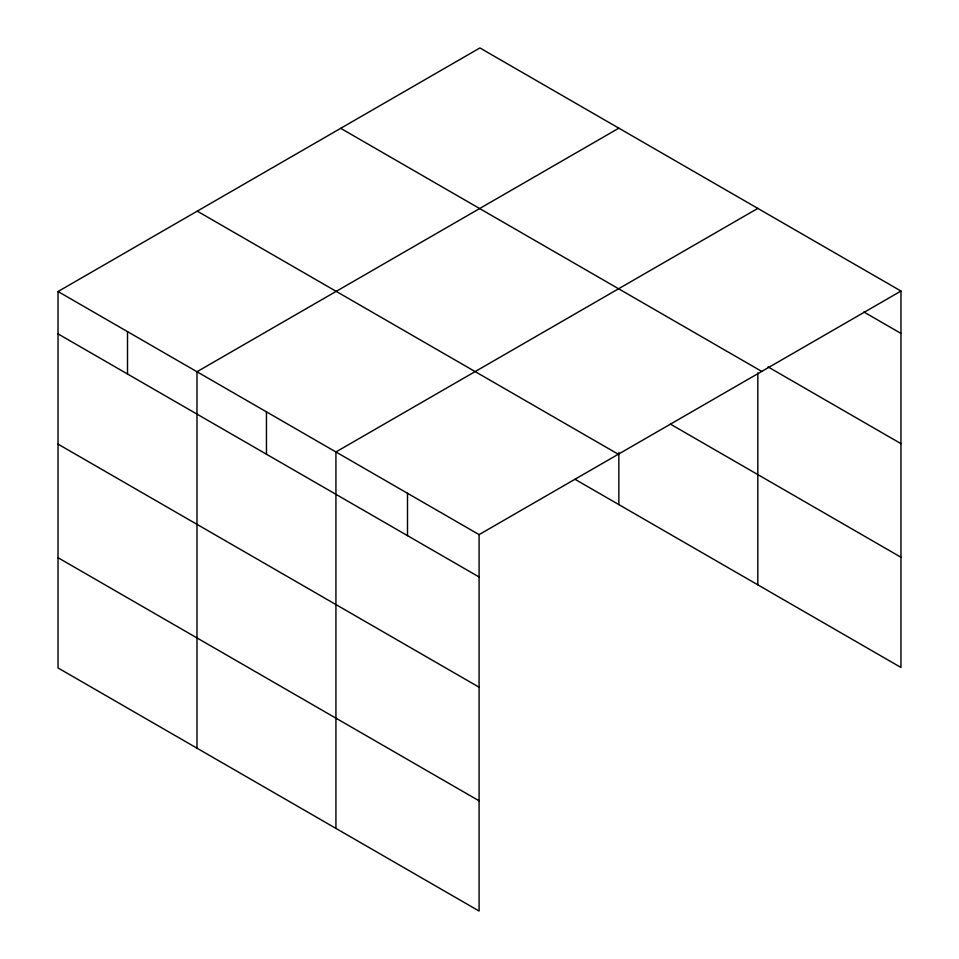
<?xml version="1.0" encoding="UTF-8"?>
<svg xmlns="http://www.w3.org/2000/svg" width="959" height="959" viewBox="0 0 959 959"><rect width="100%" height="100%" fill="white"/><g stroke="black" fill="none" stroke-linecap="round" stroke-linejoin="round"><path stroke-width="1.44" d="M900.969 291.045L479.908 47.95L58.031 291.524L58.031 667.955L479.092 911.05L479.092 534.619L900.969 291.045L900.969 667.476L575.112 479.356M618.855 128.17L196.979 371.744L196.979 748.176M757.814 208.391L335.926 451.965L335.926 828.396M863.903 312.011L900.969 333.408M768.039 366.901L900.969 443.657M340.697 128.326L761.746 371.421M670.329 424.07L900.969 557.239M197.254 211.148L618.303 454.242M58.031 291.524L479.092 534.619M58.031 333.888L479.092 576.982M58.031 444.125L479.092 687.219M58.031 557.706L479.092 800.813M757.814 372.955L757.814 584.822M618.855 452.468L618.855 504.602M407.503 493.286L407.503 535.649M266.458 411.855L266.458 454.218M127.511 331.634L127.511 373.998"/></g></svg>
